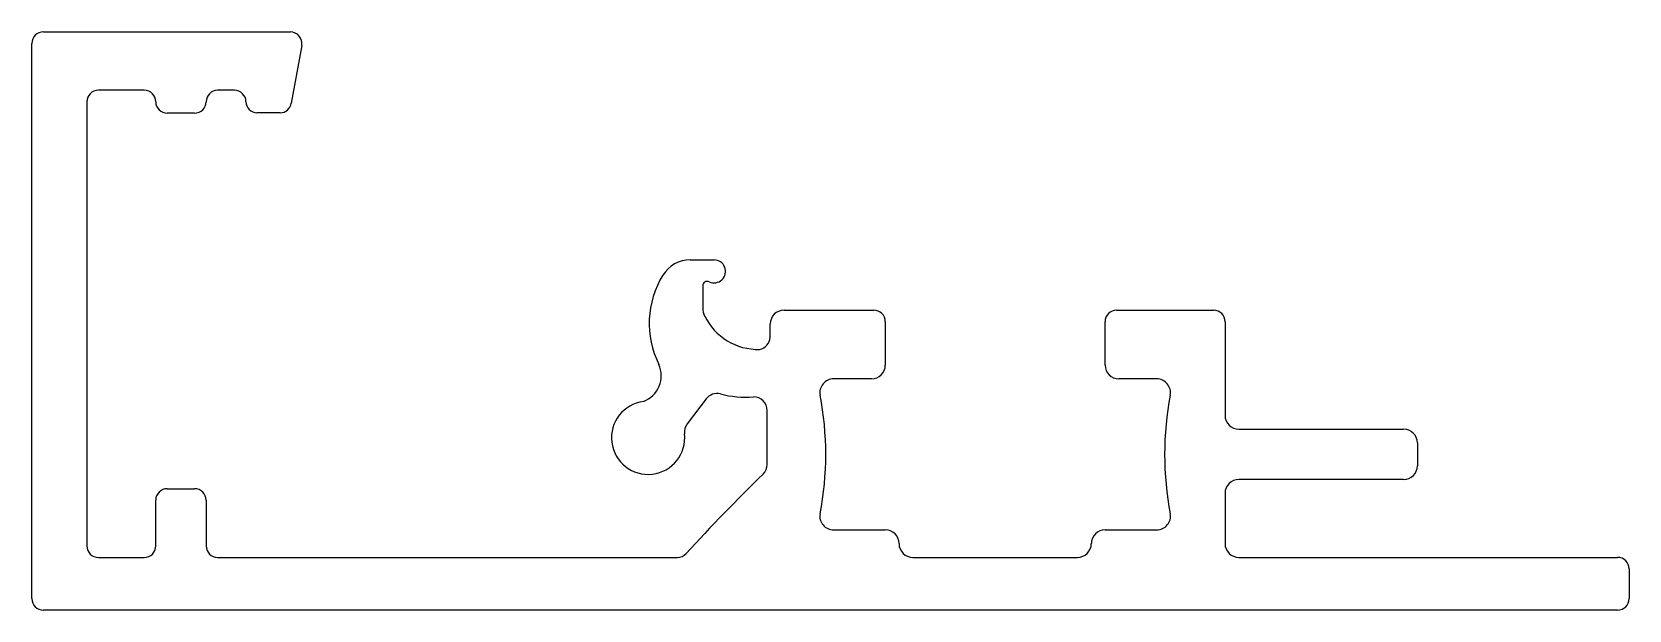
# Model space of a CAD drawing. Extents: x 1510.1 to 1545, y 2065.9 to 2078.5.
import ezdxf

# ---------------------------------------------------------------- set-up
doc = ezdxf.new("R2010")
doc.units = 0
doc.layers.get('0').update_dxf_attribs({"linetype": 'CONTINUOUS'})

msp = doc.modelspace()

# ---------------------------------------------------------------- linework, layer by layer
for p, q in [((1510.376, 2078.525), (1514.939, 2078.525)), ((1514.939, 2078.525), (1515.772, 2078.525)), ((1510.126, 2066.141), (1510.126, 2078.275)), ((1516.018, 2078.231), (1515.791, 2076.966)), ((1512.58, 2077.249), (1511.577, 2077.249)), ((1514.55, 2077.249), (1514.18, 2077.249)), ((1511.327, 2076.999), (1511.327, 2067.293)), ((1513.68, 2076.749), (1513.08, 2076.749)), ((1515.545, 2076.76), (1515.041, 2076.76)), ((1524.502, 2073.545), (1525.024, 2073.545)), ((1524.776, 2072.974), (1524.776, 2072.494)), ((1526.551, 2072.443), (1527.237, 2072.443)), ((1527.237, 2072.443), (1528.513, 2072.443)), ((1533.813, 2072.443), (1535.933, 2072.443)), ((1526.251, 2071.854), (1526.251, 2072.143)), ((1528.763, 2072.193), (1528.763, 2071.243)), ((1533.563, 2071.243), (1533.563, 2072.193)), ((1536.183, 2072.193), (1536.183, 2070.143)), ((1528.463, 2070.943), (1527.633, 2070.943)), ((1534.692, 2070.943), (1533.863, 2070.943)), ((1524.849, 2070.506), (1524.437, 2069.959)), ((1526.183, 2069.075), (1526.183, 2070.251)), ((1536.483, 2069.843), (1540.083, 2069.843)), ((1540.383, 2069.543), (1540.383, 2069.043)), ((1540.083, 2068.743), (1536.483, 2068.743)), ((1513.08, 2068.543), (1513.68, 2068.543)), ((1536.183, 2068.443), (1536.183, 2067.343)), ((1512.83, 2067.293), (1512.83, 2068.293)), ((1513.93, 2068.293), (1513.93, 2067.293)), ((1527.633, 2067.643), (1528.763, 2067.643)), ((1533.563, 2067.643), (1534.692, 2067.643)), ((1511.577, 2067.043), (1512.58, 2067.043)), ((1514.18, 2067.043), (1524.227, 2067.043)), ((1529.363, 2067.043), (1532.963, 2067.043)), ((1536.483, 2067.043), (1544.756, 2067.043)), ((1545.006, 2066.793), (1545.006, 2066.141)), ((1544.756, 2065.891), (1510.376, 2065.891))]:
    msp.add_line(p, q)
for centre, radius, start, end in [((1510.376, 2078.275), 0.25, 90, 180), ((1515.772, 2078.275), 0.25, 349.8188, 90), ((1511.577, 2076.999), 0.25, 90, 180), ((1512.58, 2076.999), 0.25, 0, 90), ((1514.18, 2076.999), 0.25, 90, 180), ((1514.55, 2076.999), 0.25, 0, 90), ((1513.08, 2076.999), 0.25, 180, 270), ((1513.68, 2076.999), 0.25, 270, 360), ((1515.04, 2076.999), 0.24, 180, 270.2333), ((1515.545, 2077.01), 0.25, 270, 349.8188), ((1524.505, 2072.845), 0.7, 90.2261, 148.5078), ((1525.024, 2073.293), 0.251, 245.1305, 90), ((1525.603, 2072.156), 1.997, 148.1125, 206.6539), ((1524.876, 2072.974), 0.1, 65.1305, 180.0001), ((1525.075, 2072.471), 0.3, 175.6484, 211.1102), ((1525.987, 2072.887), 1.3, 206.0275, 271.3846), ((1526.551, 2072.143), 0.3, 90.0016, 180.0002), ((1528.513, 2072.193), 0.25, 0, 90), ((1533.813, 2072.193), 0.25, 90, 179.9998), ((1535.933, 2072.193), 0.25, 0, 90), ((1525.952, 2071.879), 0.3, 282.8028, 355.1575), ((1523.259, 2071.018), 0.61, 291.4484, 23.389), ((1528.463, 2071.243), 0.3, 270.0039, 0.0016), ((1533.863, 2071.243), 0.3, 179.9998, 270.0002), ((1527.633, 2070.643), 0.3, 90, 190.2322), ((1534.692, 2070.643), 0.3, 349.7681, 90.0002), ((1525.089, 2070.325), 0.3, 75.5133, 143.0077), ((1525.705, 2072.612), 2.068, 254.8269, 274.9388), ((1525.883, 2070.251), 0.3, 359.9995, 90.0015), ((1520.663, 2069.293), 6.8, 349.0069, 10.9932), ((1541.663, 2069.293), 6.8, 169.0068, 190.9931), ((1523.583, 2069.656), 0.8, 97.2477, 6.342), ((1536.483, 2070.143), 0.3, 180, 270), ((1524.676, 2069.778), 0.3, 143.0037, 186.3381), ((1540.083, 2069.543), 0.3, 0.0051, 90.0038), ((1555.689, 2038.503), 42.397, 134.2681, 137.539), ((1525.883, 2069.075), 0.3, 314.9939, 0.0024), ((1536.483, 2068.443), 0.3, 90.0028, 180.0019), ((1540.083, 2069.043), 0.3, 270.0072, 0.0068), ((1513.08, 2068.293), 0.25, 90, 180), ((1513.68, 2068.293), 0.25, 360, 90), ((1527.633, 2067.943), 0.3, 169.7682, 270), ((1534.692, 2067.943), 0.3, 270, 10.2315), ((1528.763, 2067.343), 0.3, 0.0015, 90), ((1533.563, 2067.343), 0.3, 90, 179.9988), ((1511.577, 2067.293), 0.25, 180, 270), ((1512.58, 2067.293), 0.25, 270, 0), ((1514.18, 2067.293), 0.25, 180, 270), ((1524.227, 2067.293), 0.25, 270, 317.539), ((1529.363, 2067.343), 0.3, 180.0015, 270.0058), ((1532.962, 2067.343), 0.3, 270.0053, 359.9988), ((1536.483, 2067.343), 0.3, 179.9998, 270), ((1544.756, 2066.793), 0.25, 0, 90), ((1510.376, 2066.141), 0.25, 180, 270), ((1544.756, 2066.141), 0.25, 270, 0)]:
    msp.add_arc(centre, radius, start, end)

doc.saveas('drawing.dxf')
